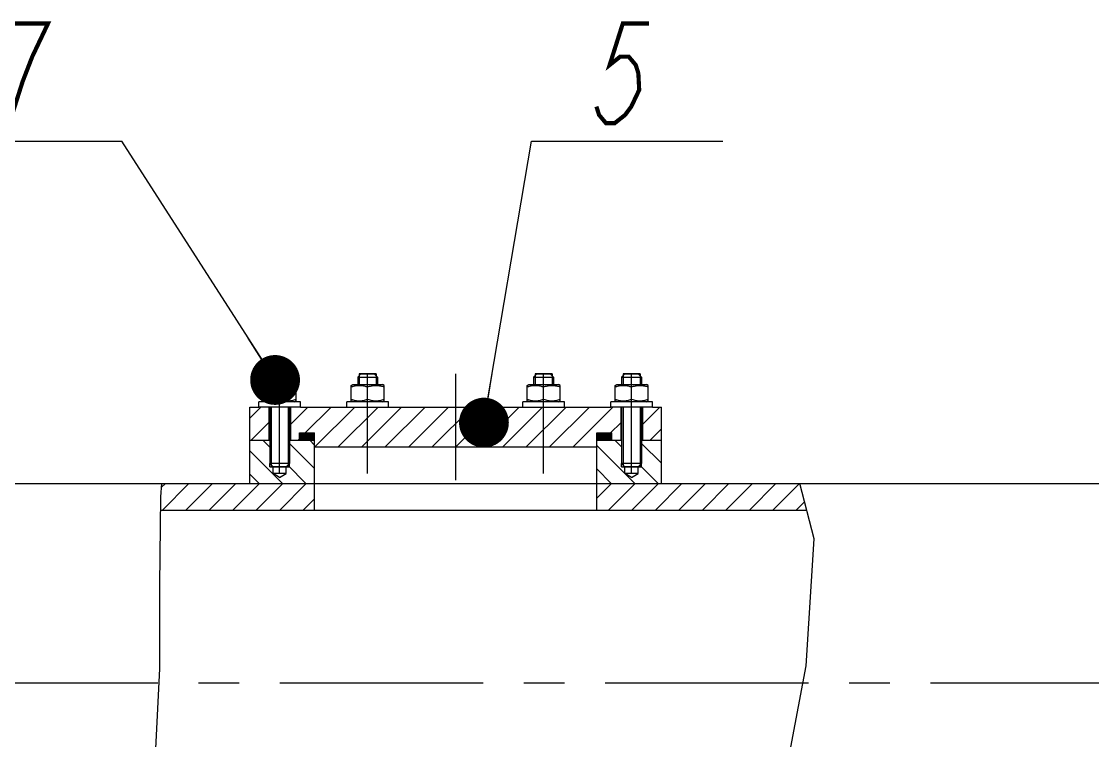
# Model space of a CAD drawing. Header units: millimetres. Extents: x 0 to 594, y 0 to 420.
# Drawn here: x 80.2 to 144.7, y 150.2 to 193.5 of the extents above; entities that cross this region are included whole.
import ezdxf

# ---------------------------------------------------------------- set-up
doc = ezdxf.new("R2010")
doc.units = ezdxf.units.MM
doc.header["$LTSCALE"] = 32.67
doc.linetypes.add('CENTER', pattern=[0.6, 0.375, -0.075, 0.075, -0.075])
doc.layers.get('0').update_dxf_attribs({"linetype": 'CONTINUOUS'})
for name, color, linetype in [('ALL_AXIS', 7, 'CONTINUOUS'), ('ALL_CHAMFER', 7, 'CONTINUOUS'), ('ALL_ROUND', 7, 'CONTINUOUS')]:
    doc.layers.add(name, color=color, linetype=linetype)
doc.styles.get("Standard").update_dxf_attribs({"font": 'txt', "width": 0.7})
doc.dimstyles.get("Standard").update_dxf_attribs({"dimtxt": 3.5, "dimasz": 3, "dimexe": 0.18, "dimexo": 0.0625, "dimgap": 0.09, "dimtad": 1, "dimdec": 5, "dimdsep": 46, "dimtxsty": 'STANDARD', "dimblk": '_FILLED', "dimblk1": '_FILLED', "dimblk2": '_FILLED', "dimcen": 0.09, "dimadec": 0, "dimazin": 0, "dimtol": 1, "dimtp": 1e-05, "dimtm": 1e-05, "dimtfac": 1, "dimtdec": 5, "dimtofl": 0, "dimtmove": 0, "dimatfit": 3, "dimldrblk": '_FILLED', "dimfxl": 1, "dimtolj": 1, "dimarcsym": 0})

# ---------------------------------------------------------------- blocks, each defined once
blk = doc.blocks.new('_FILLED')
at = {"color": 0, "linetype": 'ByBlock'}
blk.add_solid([(0, 0), (-1, 0.167), (-1, -0.167)], dxfattribs=at)
blk = doc.blocks.new('BOM BALLOON 64_BL8', base_point=(116.651, 189.85))
at = {"color": 2, "linetype": 'Continuous'}
blk.add_line((110.889, 186.305), (122.413, 186.305), dxfattribs=at)
at = {"color": 2, "linetype": 'Continuous', "const_width": 0.25}
blk.add_lwpolyline([(117.964, 193.395), (116.389, 193.395), (115.595, 190.895), (116.226, 191.395), (116.751, 191.395), (117.17, 190.895), (117.326, 190.395), (117.376, 189.395), (116.901, 188.395), (116.532, 187.895), (115.901, 187.395), (115.376, 187.395), (114.957, 187.895), (114.801, 188.395)], dxfattribs=at)
blk = doc.blocks.new('BOM BALLOON 66_BL9', base_point=(80.456, 189.85))
at = {"color": 2, "linetype": 'Continuous'}
blk.add_line((74.694, 186.305), (86.218, 186.305), dxfattribs=at)
at = {"color": 2, "linetype": 'Continuous', "const_width": 0.25}
blk.add_lwpolyline([(79.443, 187.395), (80.237, 189.895), (80.818, 191.395), (81.293, 192.395), (81.768, 193.395), (79.668, 193.395)], dxfattribs=at)

msp = doc.modelspace()

# ---------------------------------------------------------------- linework, layer by layer
at = {"color": 2, "linetype": 'Continuous'}
for p, q in [((95.2066, 172.3049), (95.2066, 171.6649)), ((96.2334, 172.3049), (96.2334, 171.6649)), ((100.5066, 172.3049), (100.5066, 171.6649)), ((101.5334, 172.3049), (101.5334, 171.6649)), ((111.1066, 172.3049), (111.1066, 171.6649)), ((112.1334, 172.3049), (112.1334, 171.6649)), ((116.4066, 172.3049), (116.4066, 171.6649)), ((117.4334, 172.3049), (117.4334, 171.6649)), ((93.92, 169.641), (94.5838, 170.3049)), ((95.2066, 170.3049), (95.2066, 166.7049)), ((96.2334, 170.3049), (96.2334, 166.7049)), ((96.37, 169.2626), (97.4123, 170.3049)), ((97.2665, 168.7449), (98.8265, 170.3049)), ((97.8407, 167.9049), (100.2407, 170.3049)), ((99.2549, 167.9049), (101.6549, 170.3049)), ((100.6691, 167.9049), (103.0691, 170.3049)), ((102.0833, 167.9049), (104.4833, 170.3049)), ((103.4975, 167.9049), (105.8975, 170.3049)), ((104.9117, 167.9049), (107.3117, 170.3049)), ((106.326, 167.9049), (108.726, 170.3049)), ((107.7402, 167.9049), (110.1402, 170.3049)), ((109.1544, 167.9049), (111.5544, 170.3049)), ((110.5686, 167.9049), (112.9686, 170.3049)), ((111.9828, 167.9049), (114.3828, 170.3049)), ((113.397, 167.9049), (115.797, 170.3049)), ((116.4066, 170.3049), (116.4066, 166.7049)), ((117.4334, 170.3049), (117.4334, 166.7049)), ((117.57, 169.2494), (118.6255, 170.3049)), ((93.998, 168.3049), (95.07, 169.3768)), ((115.6512, 168.7449), (116.27, 169.3636)), ((96.8265, 168.3049), (96.92, 168.3984)), ((96.92, 168.7331), (96.9318, 168.7449)), ((96.92, 168.7189), (96.9459, 168.7449)), ((96.92, 168.7048), (96.9601, 168.7449)), ((96.92, 168.6907), (96.9742, 168.7449)), ((96.92, 168.6765), (96.9883, 168.7449)), ((96.92, 168.6624), (97.0025, 168.7449)), ((96.92, 168.6482), (97.0166, 168.7449)), ((96.92, 168.6341), (97.0308, 168.7449)), ((96.92, 168.6199), (97.0449, 168.7449)), ((96.92, 168.6058), (97.059, 168.7449)), ((96.92, 168.5917), (97.0732, 168.7449)), ((96.92, 168.5775), (97.0873, 168.7449)), ((96.92, 168.5634), (97.1015, 168.7449)), ((96.92, 168.5492), (97.1156, 168.7449)), ((96.92, 168.5351), (97.1298, 168.7449)), ((96.92, 168.5209), (97.1439, 168.7449)), ((96.92, 168.5068), (97.158, 168.7449)), ((96.92, 168.4927), (97.1722, 168.7449)), ((96.92, 168.4785), (97.1863, 168.7449)), ((96.92, 168.4644), (97.2005, 168.7449)), ((96.92, 168.4502), (97.2146, 168.7449)), ((96.92, 168.4361), (97.2288, 168.7449)), ((96.92, 168.4219), (97.2429, 168.7449)), ((96.92, 168.4078), (97.257, 168.7449)), ((96.92, 168.3937), (97.2712, 168.7449)), ((96.92, 168.3795), (97.2853, 168.7449)), ((96.92, 168.3654), (97.2995, 168.7449)), ((96.92, 168.3512), (97.3136, 168.7449)), ((96.92, 168.3371), (97.3277, 168.7449)), ((96.92, 168.323), (97.3419, 168.7449)), ((96.92, 168.3088), (97.356, 168.7449)), ((96.92, 168.5108), (97.7935, 168.7449)), ((96.92, 168.5212), (97.7549, 168.7449)), ((96.92, 168.5315), (97.7163, 168.7449)), ((96.92, 168.5419), (97.6776, 168.7449)), ((96.92, 168.5522), (97.639, 168.7449)), ((96.92, 168.5626), (97.6004, 168.7449)), ((96.92, 168.5729), (97.5617, 168.7449)), ((96.92, 168.5833), (97.5231, 168.7449)), ((96.92, 168.5936), (97.4844, 168.7449)), ((96.92, 168.604), (97.4458, 168.7449)), ((96.92, 168.6143), (97.4072, 168.7449)), ((96.92, 168.6247), (97.3685, 168.7449)), ((96.92, 168.635), (97.3299, 168.7449)), ((96.92, 168.6454), (97.2913, 168.7449)), ((96.92, 168.6557), (97.2526, 168.7449)), ((96.92, 168.6661), (97.214, 168.7449)), ((96.92, 168.6764), (97.1754, 168.7449)), ((96.92, 168.6868), (97.1367, 168.7449)), ((96.92, 168.6971), (97.0981, 168.7449)), ((96.92, 168.7075), (97.0594, 168.7449)), ((96.92, 168.7179), (97.0208, 168.7449)), ((96.92, 168.7282), (96.9822, 168.7449)), ((96.92, 168.7386), (96.9435, 168.7449)), ((96.92, 168.5004), (97.82, 168.7416)), ((96.92, 168.4901), (97.82, 168.7312)), ((96.92, 168.4797), (97.82, 168.7209)), ((96.92, 168.4694), (97.82, 168.7105)), ((96.92, 168.459), (97.82, 168.7002)), ((96.92, 168.4487), (97.82, 168.6898)), ((96.92, 168.4383), (97.82, 168.6795)), ((96.92, 168.428), (97.82, 168.6691)), ((96.92, 168.4176), (97.82, 168.6588)), ((96.92, 168.4073), (97.82, 168.6484)), ((96.92, 168.3969), (97.82, 168.6381)), ((96.92, 168.3866), (97.82, 168.6277)), ((96.92, 168.3762), (97.82, 168.6174)), ((96.92, 168.3659), (97.82, 168.607)), ((96.92, 168.3555), (97.82, 168.5967)), ((96.92, 168.3452), (97.82, 168.5863)), ((96.92, 168.3348), (97.82, 168.576)), ((96.92, 168.3244), (97.82, 168.5656)), ((96.92, 168.3141), (97.82, 168.5552)), ((96.9242, 168.3049), (97.82, 168.5449)), ((96.9302, 168.3049), (97.3702, 168.7449)), ((96.9443, 168.3049), (97.3843, 168.7449)), ((96.9585, 168.3049), (97.3985, 168.7449)), ((96.9628, 168.3049), (97.82, 168.5345)), ((96.9726, 168.3049), (97.4126, 168.7449)), ((96.9867, 168.3049), (97.4267, 168.7449)), ((97.0009, 168.3049), (97.4409, 168.7449)), ((97.0015, 168.3049), (97.82, 168.5242)), ((97.015, 168.3049), (97.455, 168.7449)), ((97.0292, 168.3049), (97.4692, 168.7449)), ((97.0401, 168.3049), (97.82, 168.5138)), ((97.0433, 168.3049), (97.4833, 168.7449)), ((97.0575, 168.3049), (97.4975, 168.7449)), ((97.0716, 168.3049), (97.5116, 168.7449)), ((97.0787, 168.3049), (97.82, 168.5035)), ((97.0857, 168.3049), (97.5257, 168.7449)), ((97.0999, 168.3049), (97.5399, 168.7449)), ((97.114, 168.3049), (97.554, 168.7449)), ((97.1174, 168.3049), (97.82, 168.4931)), ((97.1282, 168.3049), (97.5682, 168.7449)), ((97.1423, 168.3049), (97.5823, 168.7449)), ((97.156, 168.3049), (97.82, 168.4828)), ((97.1564, 168.3049), (97.5964, 168.7449)), ((97.1706, 168.3049), (97.6106, 168.7449)), ((97.1847, 168.3049), (97.6247, 168.7449)), ((97.1946, 168.3049), (97.82, 168.4724)), ((97.1989, 168.3049), (97.6389, 168.7449)), ((97.213, 168.3049), (97.653, 168.7449)), ((97.2272, 168.3049), (97.6672, 168.7449)), ((97.2333, 168.3049), (97.82, 168.4621)), ((97.2413, 168.3049), (97.6813, 168.7449)), ((97.2554, 168.3049), (97.6954, 168.7449)), ((97.2696, 168.3049), (97.7096, 168.7449)), ((97.2719, 168.3049), (97.82, 168.4517)), ((97.2837, 168.3049), (97.7237, 168.7449)), ((97.2979, 168.3049), (97.7379, 168.7449)), ((97.3106, 168.3049), (97.82, 168.4414)), ((97.312, 168.3049), (97.752, 168.7449)), ((97.3262, 168.3049), (97.7662, 168.7449)), ((97.3403, 168.3049), (97.7803, 168.7449)), ((97.3492, 168.3049), (97.82, 168.431)), ((97.3544, 168.3049), (97.7944, 168.7449)), ((97.3686, 168.3049), (97.8086, 168.7449)), ((97.3827, 168.3049), (97.82, 168.7421)), ((97.3878, 168.3049), (97.82, 168.4207)), ((97.3969, 168.3049), (97.82, 168.728)), ((97.411, 168.3049), (97.82, 168.7138)), ((97.4251, 168.3049), (97.82, 168.6997)), ((97.4265, 168.3049), (97.82, 168.4103)), ((97.4393, 168.3049), (97.82, 168.6856)), ((97.4534, 168.3049), (97.82, 168.6714)), ((97.4651, 168.3049), (97.82, 168.4)), ((97.4676, 168.3049), (97.82, 168.6573)), ((97.4817, 168.3049), (97.82, 168.6431)), ((97.4959, 168.3049), (97.82, 168.629)), ((97.51, 168.3049), (97.82, 168.6148)), ((97.5241, 168.3049), (97.82, 168.6007)), ((97.5383, 168.3049), (97.82, 168.5866)), ((97.5524, 168.3049), (97.82, 168.5724)), ((97.5666, 168.3049), (97.82, 168.5583)), ((97.5807, 168.3049), (97.82, 168.5441)), ((97.5949, 168.3049), (97.82, 168.53)), ((97.609, 168.3049), (97.82, 168.5158)), ((97.6231, 168.3049), (97.82, 168.5017)), ((97.6373, 168.3049), (97.82, 168.4876)), ((97.6514, 168.3049), (97.82, 168.4734)), ((97.6656, 168.3049), (97.82, 168.4593)), ((97.6797, 168.3049), (97.82, 168.4451)), ((97.6938, 168.3049), (97.82, 168.431)), ((97.708, 168.3049), (97.82, 168.4169)), ((97.7221, 168.3049), (97.82, 168.4027)), ((114.82, 168.7433), (114.8216, 168.7449)), ((114.82, 168.7291), (114.8357, 168.7449)), ((114.82, 168.715), (114.8499, 168.7449)), ((114.82, 168.7008), (114.864, 168.7449)), ((114.82, 168.6867), (114.8781, 168.7449)), ((114.82, 168.6726), (114.8923, 168.7449)), ((114.82, 168.6584), (114.9064, 168.7449)), ((114.82, 168.6443), (114.9206, 168.7449)), ((114.82, 168.6301), (114.9347, 168.7449)), ((114.82, 168.616), (114.9488, 168.7449)), ((114.82, 168.6019), (114.963, 168.7449)), ((114.82, 168.5877), (114.9771, 168.7449)), ((114.82, 168.5736), (114.9913, 168.7449)), ((114.82, 168.5594), (115.0054, 168.7449)), ((114.82, 168.5453), (115.0196, 168.7449)), ((114.82, 168.5311), (115.0337, 168.7449)), ((114.82, 168.517), (115.0478, 168.7449)), ((114.82, 168.5029), (115.062, 168.7449)), ((114.82, 168.4887), (115.0761, 168.7449)), ((114.82, 168.4746), (115.0903, 168.7449)), ((114.82, 168.4604), (115.1044, 168.7449)), ((114.82, 168.4463), (115.1186, 168.7449)), ((114.82, 168.4321), (115.1327, 168.7449)), ((114.82, 168.418), (115.1468, 168.7449)), ((114.82, 168.4039), (115.161, 168.7449)), ((114.82, 168.3897), (115.1751, 168.7449)), ((114.82, 168.3756), (115.1893, 168.7449)), ((114.82, 168.3614), (115.2034, 168.7449)), ((114.82, 168.3473), (115.2175, 168.7449)), ((114.82, 168.3332), (115.2317, 168.7449)), ((114.82, 168.319), (115.2458, 168.7449)), ((114.82, 168.3049), (115.26, 168.7449)), ((114.82, 168.5138), (115.6825, 168.7449)), ((114.82, 168.5241), (115.6439, 168.7449)), ((114.82, 168.5345), (115.6052, 168.7449)), ((114.82, 168.5448), (115.5666, 168.7449)), ((114.82, 168.5552), (115.5279, 168.7449)), ((114.82, 168.5655), (115.4893, 168.7449)), ((114.82, 168.5759), (115.4507, 168.7449)), ((114.82, 168.5862), (115.412, 168.7449)), ((114.82, 168.5966), (115.3734, 168.7449)), ((114.82, 168.6069), (115.3348, 168.7449)), ((114.82, 168.6173), (115.2961, 168.7449)), ((114.82, 168.6276), (115.2575, 168.7449)), ((114.82, 168.638), (115.2188, 168.7449)), ((114.82, 168.6483), (115.1802, 168.7449)), ((114.82, 168.6587), (115.1416, 168.7449)), ((114.82, 168.6691), (115.1029, 168.7449)), ((114.82, 168.6794), (115.0643, 168.7449)), ((114.82, 168.6898), (115.0257, 168.7449)), ((114.82, 168.7001), (114.987, 168.7449)), ((114.82, 168.7105), (114.9484, 168.7449)), ((114.82, 168.7208), (114.9097, 168.7449)), ((114.82, 168.7312), (114.8711, 168.7449)), ((114.82, 168.7415), (114.8325, 168.7449)), ((114.82, 168.5034), (115.72, 168.7446)), ((114.82, 168.4931), (115.72, 168.7342)), ((114.82, 168.4827), (115.72, 168.7239)), ((114.82, 168.4723), (115.72, 168.7135)), ((114.82, 168.462), (115.72, 168.7032)), ((114.82, 168.4516), (115.72, 168.6928)), ((114.82, 168.4413), (115.72, 168.6824)), ((114.82, 168.4309), (115.72, 168.6721)), ((114.82, 168.4206), (115.72, 168.6617)), ((114.82, 168.4102), (115.72, 168.6514)), ((114.82, 168.3999), (115.72, 168.641)), ((114.82, 168.3895), (115.72, 168.6307)), ((114.82, 168.3792), (115.72, 168.6203)), ((114.82, 168.3688), (115.72, 168.61)), ((114.82, 168.3585), (115.72, 168.5996)), ((114.82, 168.3481), (115.72, 168.5893)), ((114.82, 168.3378), (115.72, 168.5789)), ((114.82, 168.3274), (115.72, 168.5686)), ((114.82, 168.3171), (115.72, 168.5582)), ((114.82, 168.3067), (115.72, 168.5479)), ((114.8341, 168.3049), (115.2741, 168.7449)), ((114.8483, 168.3049), (115.2883, 168.7449)), ((114.8518, 168.3049), (115.72, 168.5375)), ((114.8624, 168.3049), (115.3024, 168.7449)), ((114.8765, 168.3049), (115.3165, 168.7449)), ((114.8904, 168.3049), (115.72, 168.5272)), ((114.8907, 168.3049), (115.3307, 168.7449)), ((114.9048, 168.3049), (115.3448, 168.7449)), ((114.919, 168.3049), (115.359, 168.7449)), ((114.929, 168.3049), (115.72, 168.5168)), ((114.9331, 168.3049), (115.3731, 168.7449)), ((114.9473, 168.3049), (115.3873, 168.7449)), ((114.9614, 168.3049), (115.4014, 168.7449)), ((114.9677, 168.3049), (115.72, 168.5064)), ((114.9755, 168.3049), (115.4155, 168.7449)), ((114.9897, 168.3049), (115.4297, 168.7449)), ((115.0038, 168.3049), (115.4438, 168.7449)), ((115.0063, 168.3049), (115.72, 168.4961)), ((115.018, 168.3049), (115.458, 168.7449)), ((115.0321, 168.3049), (115.4721, 168.7449)), ((115.0449, 168.3049), (115.72, 168.4857)), ((115.0462, 168.3049), (115.4862, 168.7449)), ((115.0604, 168.3049), (115.5004, 168.7449)), ((115.0745, 168.3049), (115.5145, 168.7449)), ((115.0836, 168.3049), (115.72, 168.4754)), ((115.0887, 168.3049), (115.5287, 168.7449)), ((115.1028, 168.3049), (115.5428, 168.7449)), ((115.117, 168.3049), (115.557, 168.7449)), ((115.1222, 168.3049), (115.72, 168.465)), ((115.1311, 168.3049), (115.5711, 168.7449)), ((115.1452, 168.3049), (115.5852, 168.7449)), ((115.1594, 168.3049), (115.5994, 168.7449)), ((115.1609, 168.3049), (115.72, 168.4547)), ((115.1735, 168.3049), (115.6135, 168.7449)), ((115.1877, 168.3049), (115.6277, 168.7449)), ((115.1995, 168.3049), (115.72, 168.4443)), ((115.2018, 168.3049), (115.6418, 168.7449)), ((115.216, 168.3049), (115.656, 168.7449)), ((115.2301, 168.3049), (115.6701, 168.7449)), ((115.2381, 168.3049), (115.72, 168.434)), ((115.2442, 168.3049), (115.6842, 168.7449)), ((115.2584, 168.3049), (115.6984, 168.7449)), ((115.2725, 168.3049), (115.7125, 168.7449)), ((115.2768, 168.3049), (115.72, 168.4236)), ((115.2867, 168.3049), (115.72, 168.7382)), ((115.3008, 168.3049), (115.72, 168.724)), ((115.315, 168.3049), (115.72, 168.7099)), ((115.3154, 168.3049), (115.72, 168.4133)), ((115.3291, 168.3049), (115.72, 168.6958)), ((115.3432, 168.3049), (115.72, 168.6816)), ((115.354, 168.3049), (115.72, 168.4029)), ((115.3574, 168.3049), (115.72, 168.6675)), ((115.3715, 168.3049), (115.72, 168.6533)), ((115.3857, 168.3049), (115.72, 168.6392)), ((115.3927, 168.3049), (115.72, 168.3926)), ((115.3998, 168.3049), (115.72, 168.625)), ((115.4139, 168.3049), (115.72, 168.6109)), ((115.4281, 168.3049), (115.72, 168.5968)), ((115.4422, 168.3049), (115.72, 168.5826)), ((115.4564, 168.3049), (115.72, 168.5685)), ((115.4705, 168.3049), (115.72, 168.5543)), ((115.4847, 168.3049), (115.72, 168.5402)), ((115.4988, 168.3049), (115.72, 168.526)), ((115.5129, 168.3049), (115.72, 168.5119)), ((115.5271, 168.3049), (115.72, 168.4978)), ((115.5412, 168.3049), (115.72, 168.4836)), ((115.5554, 168.3049), (115.72, 168.4695)), ((115.5695, 168.3049), (115.72, 168.4553)), ((115.5837, 168.3049), (115.72, 168.4412)), ((115.5978, 168.3049), (115.72, 168.4271)), ((115.6119, 168.3049), (115.72, 168.4129)), ((115.6261, 168.3049), (115.72, 168.3988)), ((118.0397, 168.3049), (118.72, 168.9852)), ((95.12, 167.8906), (94.7057, 168.3049)), ((97.82, 166.6049), (96.32, 168.1049)), ((97.5037, 168.3049), (97.82, 168.3896)), ((97.82, 168.0191), (97.5342, 168.3049)), ((97.5424, 168.3049), (97.82, 168.3793)), ((97.581, 168.3049), (97.82, 168.3689)), ((97.6196, 168.3049), (97.82, 168.3585)), ((97.6583, 168.3049), (97.82, 168.3482)), ((97.6969, 168.3049), (97.82, 168.3378)), ((97.7356, 168.3049), (97.82, 168.3275)), ((97.7363, 168.3049), (97.82, 168.3886)), ((97.7504, 168.3049), (97.82, 168.3744)), ((97.7646, 168.3049), (97.82, 168.3603)), ((97.7742, 168.3049), (97.82, 168.3171)), ((97.7787, 168.3049), (97.82, 168.3461)), ((97.7928, 168.3049), (97.82, 168.332)), ((97.807, 168.3049), (97.82, 168.3179)), ((97.8128, 168.3049), (97.82, 168.3068)), ((114.8112, 167.9049), (114.82, 167.9136)), ((117.1047, 165.7049), (114.82, 167.9896)), ((115.4313, 168.3049), (115.72, 168.3822)), ((115.47, 168.3049), (115.72, 168.3719)), ((115.5086, 168.3049), (115.72, 168.3615)), ((115.5472, 168.3049), (115.72, 168.3512)), ((115.5859, 168.3049), (115.72, 168.3408)), ((115.6245, 168.3049), (115.72, 168.3305)), ((115.6402, 168.3049), (115.72, 168.3846)), ((115.6544, 168.3049), (115.72, 168.3705)), ((115.6631, 168.3049), (115.72, 168.3201)), ((115.6685, 168.3049), (115.72, 168.3563)), ((115.6826, 168.3049), (115.72, 168.3422)), ((115.6968, 168.3049), (115.72, 168.3281)), ((115.7018, 168.3049), (115.72, 168.3097)), ((115.7109, 168.3049), (115.72, 168.3139)), ((116.32, 167.9038), (115.9189, 168.3049)), ((118.72, 166.9181), (117.52, 168.1181)), ((95.8915, 165.7049), (93.92, 167.6764)), ((95.12, 166.7049), (95.12, 166.9049)), ((97.3057, 165.7049), (96.2129, 166.7978)), ((96.32, 166.7049), (96.32, 166.9049)), ((115.6905, 165.7049), (114.82, 166.5754)), ((116.32, 166.7049), (116.32, 166.9049)), ((118.5189, 165.7049), (117.4195, 166.8044)), ((117.52, 166.7049), (117.52, 166.9049)), ((94.4773, 165.7049), (93.92, 166.2622)), ((88.5915, 165.4548), (88.8416, 165.7049)), ((88.6559, 164.1049), (90.2559, 165.7049)), ((90.0701, 164.1049), (91.6701, 165.7049)), ((91.4843, 164.1049), (93.0843, 165.7049)), ((92.8985, 164.1049), (94.4985, 165.7049)), ((94.3127, 164.1049), (95.9127, 165.7049)), ((95.7269, 164.1049), (97.3269, 165.7049)), ((114.82, 164.8131), (115.7117, 165.7049)), ((115.5259, 164.1049), (117.1259, 165.7049)), ((116.9401, 164.1049), (118.5401, 165.7049)), ((118.3543, 164.1049), (119.9543, 165.7049)), ((119.7686, 164.1049), (121.3686, 165.7049)), ((121.1828, 164.1049), (122.7828, 165.7049)), ((122.597, 164.1049), (124.197, 165.7049)), ((124.0112, 164.1049), (125.6112, 165.7049)), ((125.4254, 164.1049), (127.0254, 165.7049)), ((97.1411, 164.1049), (97.82, 164.7837)), ((126.8396, 164.1049), (127.3454, 164.6107))]:
    msp.add_line(p, q, dxfattribs=at)
at = {"color": 7, "linetype": 'Continuous'}
for p, q in [((96.2334, 172.3049), (95.2066, 172.3049)), ((101.5334, 172.3049), (100.5066, 172.3049)), ((112.1334, 172.3049), (111.1066, 172.3049)), ((117.4334, 172.3049), (116.4066, 172.3049)), ((94.72, 171.6071), (94.82, 171.6649)), ((94.82, 171.6649), (96.62, 171.6649)), ((96.72, 171.6071), (96.62, 171.6649)), ((100.02, 171.6071), (100.12, 171.6649)), ((100.12, 171.6649), (101.92, 171.6649)), ((102.02, 171.6071), (101.92, 171.6649)), ((110.62, 171.6071), (110.72, 171.6649)), ((110.72, 171.6649), (112.52, 171.6649)), ((112.62, 171.6071), (112.52, 171.6649)), ((115.92, 171.6071), (116.02, 171.6649)), ((116.02, 171.6649), (117.82, 171.6649)), ((117.92, 171.6071), (117.82, 171.6649)), ((94.72, 170.6826), (94.72, 171.6071)), ((95.72, 170.7719), (95.72, 171.5178)), ((96.72, 170.6826), (96.72, 171.6071)), ((100.02, 170.6826), (100.02, 171.6071)), ((101.02, 170.7719), (101.02, 171.5178)), ((102.02, 170.6826), (102.02, 171.6071)), ((110.62, 170.6826), (110.62, 171.6071)), ((111.62, 170.7719), (111.62, 171.5178)), ((112.62, 170.6826), (112.62, 171.6071)), ((115.92, 170.6826), (115.92, 171.6071)), ((116.92, 170.7719), (116.92, 171.5178)), ((117.92, 170.6826), (117.92, 171.6071)), ((94.82, 170.6249), (94.72, 170.6826)), ((96.62, 170.6249), (96.72, 170.6826)), ((100.12, 170.6249), (100.02, 170.6826)), ((101.92, 170.6249), (102.02, 170.6826)), ((110.72, 170.6249), (110.62, 170.6826)), ((112.52, 170.6249), (112.62, 170.6826)), ((116.02, 170.6249), (115.92, 170.6826)), ((117.82, 170.6249), (117.92, 170.6826)), ((93.92, 165.7049), (93.92, 170.3049)), ((93.92, 170.3049), (94.47, 170.3049)), ((95.07, 170.3049), (95.07, 168.3049)), ((96.37, 170.3049), (96.37, 168.3049)), ((96.97, 170.3049), (115.67, 170.3049)), ((116.27, 170.3049), (116.27, 168.3049)), ((117.57, 170.3049), (117.57, 168.3049)), ((118.17, 170.3049), (118.72, 170.3049)), ((118.72, 165.7049), (118.72, 170.3049)), ((96.92, 168.3049), (96.92, 168.7449)), ((96.92, 168.7449), (97.82, 168.7449)), ((97.82, 164.1049), (97.82, 168.7449)), ((114.82, 164.1049), (114.82, 168.7449)), ((114.82, 168.7449), (115.72, 168.7449)), ((115.72, 168.3049), (115.72, 168.7449)), ((93.92, 168.3049), (95.12, 168.3049)), ((95.12, 168.3049), (95.12, 166.9049)), ((96.32, 168.3049), (96.32, 166.9049)), ((96.32, 168.3049), (97.82, 168.3049)), ((97.82, 167.9049), (114.82, 167.9049)), ((114.82, 168.3049), (116.32, 168.3049)), ((116.32, 168.3049), (116.32, 166.9049)), ((117.52, 168.3049), (117.52, 166.9049)), ((117.52, 168.3049), (118.72, 168.3049)), ((95.32, 166.7049), (95.12, 166.9049)), ((95.12, 166.7049), (96.32, 166.7049)), ((95.32, 166.3049), (95.32, 166.7049)), ((96.12, 166.7049), (96.32, 166.9049)), ((96.12, 166.3049), (96.12, 166.7049)), ((116.52, 166.7049), (116.32, 166.9049)), ((116.32, 166.7049), (117.52, 166.7049)), ((116.52, 166.3049), (116.52, 166.7049)), ((117.32, 166.7049), (117.52, 166.9049)), ((117.32, 166.3049), (117.32, 166.7049)), ((95.72, 166.0645), (95.32, 166.3049)), ((96.12, 166.3049), (95.32, 166.3049)), ((95.72, 166.0645), (96.12, 166.3049)), ((116.92, 166.0645), (116.52, 166.3049)), ((117.32, 166.3049), (116.52, 166.3049)), ((116.92, 166.0645), (117.32, 166.3049)), ((88.6112, 165.7049), (88.5476, 164.8954)), ((88.6112, 165.7049), (127.0623, 165.7049)), ((127.9233, 162.3771), (127.0623, 165.7049)), ((88.5476, 164.8954), (88.484, 159.5789)), ((88.5381, 164.1049), (127.4763, 164.1049)), ((127.443, 154.7304), (127.9233, 162.3771)), ((88.484, 159.5789), (88.4788, 154.5377)), ((88.4788, 154.5377), (88.2169, 149.3534)), ((125.9144, 146.7079), (127.443, 154.7304))]:
    msp.add_line(p, q, dxfattribs=at)
for points in [[(94.72, 171.5178), (94.7726, 171.5347), (94.8243, 171.5497), (94.8749, 171.563), (94.9249, 171.5745), (94.9744, 171.5844), (95.0236, 171.5925), (95.0728, 171.5989), (95.1218, 171.6034), (95.1709, 171.6062), (95.2199, 171.6071), (95.269, 171.6062), (95.3181, 171.6034), (95.3671, 171.5989), (95.4162, 171.5925), (95.4654, 171.5844), (95.515, 171.5746), (95.5649, 171.563), (95.6155, 171.5498), (95.6672, 171.5347), (95.72, 171.5178)], [(95.72, 171.5178), (95.7785, 171.5364), (95.8358, 171.5529), (95.8918, 171.5671), (95.9471, 171.5791), (96.0019, 171.5891), (96.0565, 171.5969), (96.111, 171.6026), (96.1655, 171.606), (96.22, 171.6071), (96.2745, 171.606), (96.329, 171.6026), (96.3835, 171.5969), (96.4381, 171.5891), (96.493, 171.5791), (96.5482, 171.5671), (96.6042, 171.5529), (96.6615, 171.5364), (96.72, 171.5178)], [(100.02, 171.5178), (100.0726, 171.5347), (100.1243, 171.5497), (100.1749, 171.563), (100.2249, 171.5745), (100.2744, 171.5844), (100.3236, 171.5925), (100.3728, 171.5989), (100.4218, 171.6034), (100.4709, 171.6062), (100.5199, 171.6071), (100.569, 171.6062), (100.6181, 171.6034), (100.6671, 171.5989), (100.7162, 171.5925), (100.7654, 171.5844), (100.815, 171.5746), (100.8649, 171.563), (100.9155, 171.5498), (100.9672, 171.5347), (101.02, 171.5178)], [(101.02, 171.5178), (101.0785, 171.5364), (101.1358, 171.5529), (101.1918, 171.5671), (101.2471, 171.5791), (101.3019, 171.5891), (101.3565, 171.5969), (101.411, 171.6026), (101.4655, 171.606), (101.52, 171.6071), (101.5745, 171.606), (101.629, 171.6026), (101.6835, 171.5969), (101.7381, 171.5891), (101.793, 171.5791), (101.8482, 171.5671), (101.9042, 171.5529), (101.9615, 171.5364), (102.02, 171.5178)], [(110.62, 171.5178), (110.6726, 171.5347), (110.7243, 171.5497), (110.7749, 171.563), (110.8249, 171.5745), (110.8744, 171.5844), (110.9236, 171.5925), (110.9728, 171.5989), (111.0218, 171.6034), (111.0709, 171.6062), (111.1199, 171.6071), (111.169, 171.6062), (111.2181, 171.6034), (111.2671, 171.5989), (111.3162, 171.5925), (111.3654, 171.5844), (111.415, 171.5746), (111.4649, 171.563), (111.5155, 171.5498), (111.5672, 171.5347), (111.62, 171.5178)], [(111.62, 171.5178), (111.6785, 171.5364), (111.7358, 171.5529), (111.7918, 171.5671), (111.8471, 171.5791), (111.9019, 171.5891), (111.9565, 171.5969), (112.011, 171.6026), (112.0655, 171.606), (112.12, 171.6071), (112.1745, 171.606), (112.229, 171.6026), (112.2835, 171.5969), (112.3381, 171.5891), (112.393, 171.5791), (112.4482, 171.5671), (112.5042, 171.5529), (112.5615, 171.5364), (112.62, 171.5178)], [(115.92, 171.5178), (115.9726, 171.5347), (116.0243, 171.5497), (116.0749, 171.563), (116.1249, 171.5745), (116.1744, 171.5844), (116.2236, 171.5925), (116.2728, 171.5989), (116.3218, 171.6034), (116.3709, 171.6062), (116.4199, 171.6071), (116.469, 171.6062), (116.5181, 171.6034), (116.5671, 171.5989), (116.6162, 171.5925), (116.6654, 171.5844), (116.715, 171.5746), (116.7649, 171.563), (116.8155, 171.5498), (116.8672, 171.5347), (116.92, 171.5178)], [(116.92, 171.5178), (116.9785, 171.5364), (117.0358, 171.5529), (117.0918, 171.5671), (117.1471, 171.5791), (117.2019, 171.5891), (117.2565, 171.5969), (117.311, 171.6026), (117.3655, 171.606), (117.42, 171.6071), (117.4745, 171.606), (117.529, 171.6026), (117.5835, 171.5969), (117.6381, 171.5891), (117.693, 171.5791), (117.7482, 171.5671), (117.8042, 171.5529), (117.8615, 171.5364), (117.92, 171.5178)], [(94.72, 170.7719), (94.7857, 170.7511), (94.85, 170.7331), (94.9128, 170.7178), (94.9747, 170.7053), (95.0362, 170.6955), (95.0975, 170.6883), (95.1588, 170.6841), (95.2201, 170.6826), (95.2813, 170.6841), (95.3426, 170.6884), (95.4039, 170.6955), (95.4654, 170.7054), (95.5273, 170.7179), (95.59, 170.7331), (95.6543, 170.7511), (95.72, 170.7719)], [(95.72, 170.7719), (95.7857, 170.7511), (95.85, 170.7331), (95.9128, 170.7178), (95.9747, 170.7053), (96.0362, 170.6955), (96.0975, 170.6883), (96.1588, 170.6841), (96.2201, 170.6826), (96.2813, 170.6841), (96.3426, 170.6884), (96.4039, 170.6955), (96.4654, 170.7054), (96.5273, 170.7179), (96.59, 170.7331), (96.6543, 170.7511), (96.72, 170.7719)], [(100.02, 170.7719), (100.0857, 170.7511), (100.15, 170.7331), (100.2128, 170.7178), (100.2747, 170.7053), (100.3362, 170.6955), (100.3975, 170.6883), (100.4588, 170.6841), (100.5201, 170.6826), (100.5813, 170.6841), (100.6426, 170.6884), (100.7039, 170.6955), (100.7654, 170.7054), (100.8273, 170.7179), (100.89, 170.7331), (100.9543, 170.7511), (101.02, 170.7719)], [(101.02, 170.7719), (101.0857, 170.7511), (101.15, 170.7331), (101.2128, 170.7178), (101.2747, 170.7053), (101.3362, 170.6955), (101.3975, 170.6883), (101.4588, 170.6841), (101.5201, 170.6826), (101.5813, 170.6841), (101.6426, 170.6884), (101.7039, 170.6955), (101.7654, 170.7054), (101.8273, 170.7179), (101.89, 170.7331), (101.9543, 170.7511), (102.02, 170.7719)], [(110.62, 170.7719), (110.6857, 170.7511), (110.75, 170.7331), (110.8128, 170.7178), (110.8747, 170.7053), (110.9362, 170.6955), (110.9975, 170.6883), (111.0588, 170.6841), (111.1201, 170.6826), (111.1813, 170.6841), (111.2426, 170.6884), (111.3039, 170.6955), (111.3654, 170.7054), (111.4273, 170.7179), (111.49, 170.7331), (111.5543, 170.7511), (111.62, 170.7719)], [(111.62, 170.7719), (111.6857, 170.7511), (111.75, 170.7331), (111.8128, 170.7178), (111.8747, 170.7053), (111.9362, 170.6955), (111.9975, 170.6883), (112.0588, 170.6841), (112.1201, 170.6826), (112.1813, 170.6841), (112.2426, 170.6884), (112.3039, 170.6955), (112.3654, 170.7054), (112.4273, 170.7179), (112.49, 170.7331), (112.5543, 170.7511), (112.62, 170.7719)], [(115.92, 170.7719), (115.9857, 170.7511), (116.05, 170.7331), (116.1128, 170.7178), (116.1747, 170.7053), (116.2362, 170.6955), (116.2975, 170.6883), (116.3588, 170.6841), (116.4201, 170.6826), (116.4813, 170.6841), (116.5426, 170.6884), (116.6039, 170.6955), (116.6654, 170.7054), (116.7273, 170.7179), (116.79, 170.7331), (116.8543, 170.7511), (116.92, 170.7719)], [(116.92, 170.7719), (116.9857, 170.7511), (117.05, 170.7331), (117.1128, 170.7178), (117.1747, 170.7053), (117.2362, 170.6955), (117.2975, 170.6883), (117.3588, 170.6841), (117.4201, 170.6826), (117.4813, 170.6841), (117.5426, 170.6884), (117.6039, 170.6955), (117.6654, 170.7054), (117.7273, 170.7179), (117.79, 170.7331), (117.8543, 170.7511), (117.92, 170.7719)]]:
    msp.add_lwpolyline(points, dxfattribs=at)
at = {"layer": 'ALL_AXIS', "color": 7, "linetype": 'CENTER'}
for p, q in [((95.72, 166.3049), (95.72, 172.3049)), ((101.02, 166.3049), (101.02, 172.3049)), ((106.32, 172.3049), (106.32, 165.9049)), ((111.62, 166.3049), (111.62, 172.3049)), ((116.92, 166.3049), (116.92, 172.3049)), ((36.92, 153.7049), (434.12, 153.7049))]:
    msp.add_line(p, q, dxfattribs=at)
at = {"layer": 'ALL_AXIS', "color": 7, "linetype": 'Continuous'}
for p, q in [((95.12, 172.1049), (95.12, 171.6649)), ((96.32, 172.1049), (96.32, 171.6649)), ((100.42, 172.1049), (100.42, 171.6649)), ((101.62, 172.1049), (101.62, 171.6649)), ((111.02, 172.1049), (111.02, 171.6649)), ((112.22, 172.1049), (112.22, 171.6649)), ((116.32, 172.1049), (116.32, 171.6649)), ((117.52, 172.1049), (117.52, 171.6649)), ((94.47, 170.3049), (94.47, 170.6249)), ((96.97, 170.6249), (94.47, 170.6249)), ((94.82, 170.6249), (94.72, 170.6826)), ((96.62, 170.6249), (96.72, 170.6826)), ((96.97, 170.3049), (96.97, 170.6249)), ((99.77, 170.3049), (99.77, 170.6249)), ((102.27, 170.6249), (99.77, 170.6249)), ((100.12, 170.6249), (100.02, 170.6826)), ((101.92, 170.6249), (102.02, 170.6826)), ((102.27, 170.3049), (102.27, 170.6249)), ((110.37, 170.3049), (110.37, 170.6249)), ((112.87, 170.6249), (110.37, 170.6249)), ((110.72, 170.6249), (110.62, 170.6826)), ((112.52, 170.6249), (112.62, 170.6826)), ((112.87, 170.3049), (112.87, 170.6249)), ((115.67, 170.3049), (115.67, 170.6249)), ((118.17, 170.6249), (115.67, 170.6249)), ((116.02, 170.6249), (115.92, 170.6826)), ((117.82, 170.6249), (117.92, 170.6826)), ((118.17, 170.3049), (118.17, 170.6249)), ((96.97, 170.3049), (94.47, 170.3049)), ((95.12, 170.3049), (95.12, 166.9049)), ((96.32, 170.3049), (96.32, 166.9049)), ((118.17, 170.3049), (115.67, 170.3049)), ((116.32, 170.3049), (116.32, 166.9049)), ((117.52, 170.3049), (117.52, 166.9049))]:
    msp.add_line(p, q, dxfattribs=at)
at = {"layer": 'ALL_CHAMFER', "color": 7, "linetype": 'Continuous'}
for p, q in [((95.32, 172.3049), (95.12, 172.1049)), ((95.32, 172.3049), (96.12, 172.3049)), ((96.12, 172.3049), (96.32, 172.1049)), ((100.62, 172.3049), (100.42, 172.1049)), ((100.62, 172.3049), (101.42, 172.3049)), ((101.42, 172.3049), (101.62, 172.1049)), ((111.22, 172.3049), (111.02, 172.1049)), ((111.22, 172.3049), (112.02, 172.3049)), ((112.02, 172.3049), (112.22, 172.1049)), ((116.52, 172.3049), (116.32, 172.1049)), ((116.52, 172.3049), (117.32, 172.3049)), ((117.32, 172.3049), (117.52, 172.1049)), ((95.12, 172.1049), (96.32, 172.1049)), ((100.42, 172.1049), (101.62, 172.1049)), ((111.02, 172.1049), (112.22, 172.1049)), ((116.32, 172.1049), (117.52, 172.1049)), ((95.32, 166.7049), (95.12, 166.9049)), ((96.32, 166.9049), (95.12, 166.9049)), ((96.12, 166.7049), (95.32, 166.7049)), ((96.12, 166.7049), (96.32, 166.9049)), ((116.52, 166.7049), (116.32, 166.9049)), ((117.52, 166.9049), (116.32, 166.9049)), ((117.32, 166.7049), (116.52, 166.7049)), ((117.32, 166.7049), (117.52, 166.9049))]:
    msp.add_line(p, q, dxfattribs=at)
at = {"layer": 'ALL_ROUND', "color": 7, "linetype": 'Continuous'}
for p, q in [((69.4328, 165.7049), (88.6112, 165.7049)), ((127.0623, 165.7049), (263.2071, 165.7049))]:
    msp.add_line(p, q, dxfattribs=at)

# ---------------------------------------------------------------- block references
at = {"color": 2, "linetype": 'Continuous'}
for name, p in [('BOM BALLOON 66_BL9', (80.4559, 189.8497)), ('BOM BALLOON 64_BL8', (116.6513, 189.8497))]:
    msp.add_blockref(name, p, dxfattribs=at)

# ---------------------------------------------------------------- leaders
for points in [[(95.4452, 171.9345), (86.218, 186.3049)], [(108.0255, 169.3667), (110.8892, 186.3049)]]:
    msp.add_leader(points, dimstyle='STANDARD', override={"dimtad": 0, "dimldrblk": 'DOT'}, dxfattribs=at)

doc.saveas('drawing.dxf')
